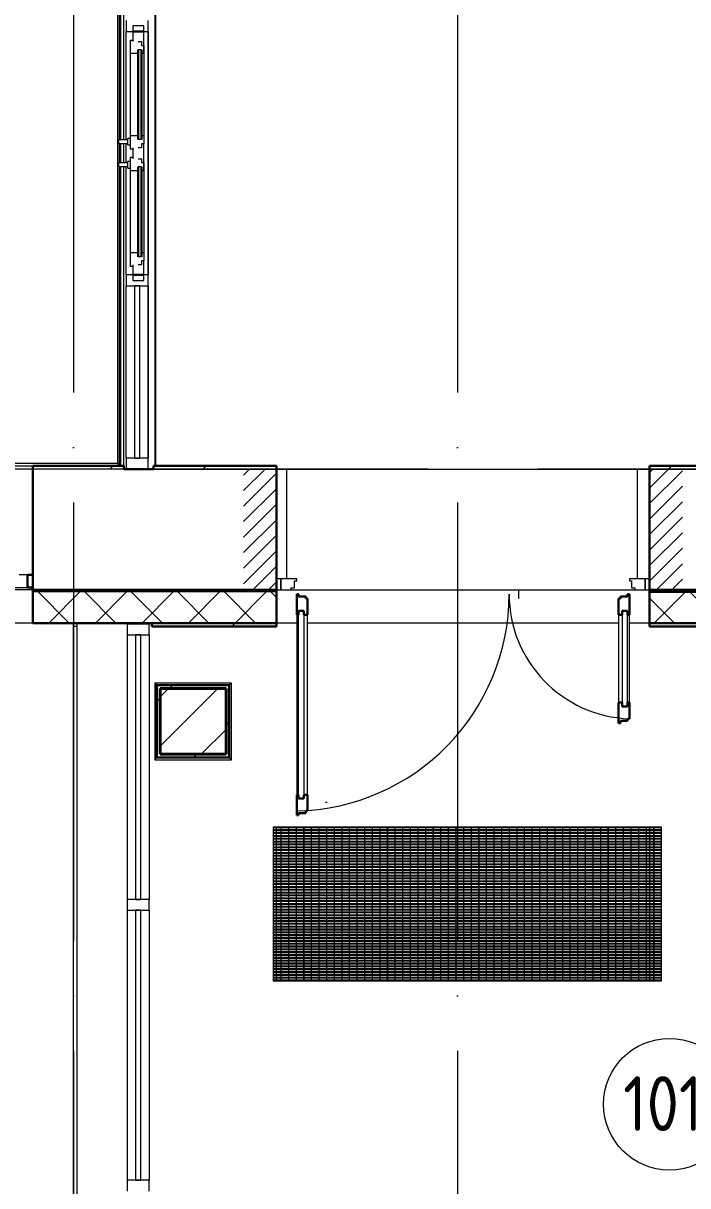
# Model space of a CAD drawing. Header units: millimetres. Extents: x -88595 to 880822, y -1054509 to -148035.
# Drawn here: x 176984 to 180012, y -286118 to -280819 of the extents above; entities that cross this region are included whole.
import ezdxf

# ---------------------------------------------------------------- set-up
doc = ezdxf.new("R2010")
doc.units = ezdxf.units.MM
for name, pattern in [('ADSK_Линия сетки', [25, 20, -2.5, 0, -2.5]), ('ADSK_Невидимые', [5, 3, -2]), ('ADSK_Штриховая_ш2 п1_5', [4.5, 3, -1.5])]:
    doc.linetypes.add(name, pattern=pattern)
for name, color, linetype, lineweight in [('_ Окна', 7, 'Continuous', 30), ('Витраж', 7, 'Continuous', 9), ('Двери', 7, 'Continuous', 9), ('Лестницы', 7, 'Continuous', 9), ('Линии', 7, 'Continuous', 9), ('Марки помещений', 7, 'Continuous', 20), ('Несущие колонны', 7, 'Continuous', 18), ('Обобщенные модели', 7, 'Continuous', 18), ('Оборудование', 7, 'Continuous', 18), ('Ограждение', 7, 'Continuous', 9), ('Окна', 7, 'Continuous', 9), ('Оси', 7, 'Continuous', 9), ('Панели витража', 7, 'Continuous', 9), ('Перекрытие', 7, 'Continuous', 18), ('Стены внутренние', 7, 'Continuous', 18), ('Стены наружные', 7, 'Continuous', 18), ('Стены штриховка', 7, 'Continuous', 9)]:
    doc.layers.add(name, color=color, linetype=linetype, lineweight=lineweight)
doc.layers.add('Двери открывание', color=7, linetype='Continuous', lineweight=9, true_color=0xc0c0c0)
doc.styles.add('GOST Common_3', font='GOST_Common.ttf', dxfattribs={"width": 0.9, "height": 2.5})
pattern_1 = [(180, (215928.69, 665702.34), (-1e-14, -100), [])]

# ---------------------------------------------------------------- blocks, each defined once
blk = doc.blocks.new('1 этаж')
at = {"layer": 'Двери', "lineweight": 18, "true_color": 0xff0000}
h = blk.add_hatch(dxfattribs=at)
h.set_pattern_fill('FP_2', color=1, angle=180, style=0, pattern_type=2)
h.set_pattern_definition([(225, (215242.71, 645187.605), (35.3553, -35.3553), [])])
h.paths.add_polyline_path([(216117.7, 644912.6), (216117.7, 645462.6), (215967.7, 645462.6), (215967.7, 644912.6)])
h.paths.add_polyline_path([(214267.7, 644912.6), (214267.7, 645462.6), (214117.7, 645462.6), (214117.7, 644912.6)])
at = {"layer": 'Несущие колонны', "lineweight": 9}
h = blk.add_hatch(dxfattribs=at)
h.set_pattern_fill('FP_10', color=256, angle=180, style=0, pattern_type=2)
h.set_pattern_definition([(45, (215928.7, 665702.34), (-224.5064, 224.5064), []), (45, (216153.2, 665702.34), (-224.5064, 224.5064), [396.875, -79.375, 3.353, -76.022])])
h.paths.add_polyline_path([(214037.7, 644162.6), (214037.7, 644462.6), (213737.7, 644462.6), (213737.7, 644162.6)])
at = {"layer": 'Ограждение'}
h = blk.add_hatch(dxfattribs=at)
h.set_pattern_fill('FP_29', color=256, style=0, pattern_type=2)
h.set_pattern_definition([(0, (201853.7, 665687.34), (0, 600), []), (90, (201853.7, 665687.34), (-600, 4e-14), [])])
h.paths.add_polyline_path([(213717.7, 645477.6), (213717.7, 648412.6), (213712.7, 648407.6), (213712.7, 645477.6)])
at = {"layer": 'Стены наружные', "lineweight": 9}
h = blk.add_hatch(dxfattribs=at)
h.set_pattern_fill('FP_41', color=256, style=0, pattern_type=2)
h.set_pattern_definition(pattern_1)
h.paths.add_polyline_path([(182042.7, 644902.6), (183317.7, 644902.6), (183317.7, 644912.6), (182042.7, 644912.6)])
h.paths.add_polyline_path([(250165.9, 644902.6), (250742.7, 644902.6), (250742.7, 644912.6), (249457.7, 644912.6), (249457.7, 644902.6)])
h.paths.add_polyline_path([(185017.7, 644902.6), (186167.7, 644902.6), (186167.7, 644912.6), (185017.7, 644912.6)])
h.paths.add_polyline_path([(247295.7, 644902.6), (247757.7, 644902.6), (247757.7, 644912.6), (246657.7, 644912.6), (246657.7, 644902.6)])
h.paths.add_polyline_path([(187867.7, 644902.6), (188997.7, 644902.6), (188997.7, 644912.6), (187867.7, 644912.6)])
h.paths.add_polyline_path([(244425.5, 644902.6), (244957.7, 644902.6), (244957.7, 644912.6), (243882.7, 644912.6), (243882.7, 644902.6)])
h.paths.add_polyline_path([(190697.7, 644902.6), (191807.7, 644902.6), (191807.7, 644912.6), (190697.7, 644912.6)])
h.paths.add_polyline_path([(242182.7, 644902.6), (242182.7, 644912.6), (241087.7, 644912.6), (241087.7, 644902.6), (241555.3, 644902.6)])
h.paths.add_polyline_path([(193507.7, 644902.6), (194597.7, 644902.6), (194597.7, 644912.6), (193507.7, 644912.6)])
h.paths.add_polyline_path([(239387.7, 644902.6), (239387.7, 644912.6), (238282.7, 644912.6), (238282.7, 644902.6), (238685.1, 644902.6)])
h.paths.add_polyline_path([(196297.7, 644902.6), (197427.7, 644902.6), (197427.7, 644912.6), (196297.7, 644912.6)])
h.paths.add_polyline_path([(236532.5, 644902.6), (236582.7, 644902.6), (236582.7, 644912.6), (235502.7, 644912.6), (235502.7, 644902.6), (235814.9, 644902.6)])
h.paths.add_polyline_path([(199127.7, 644902.6), (200247.7, 644902.6), (200247.7, 644912.6), (199127.7, 644912.6)])
h.paths.add_polyline_path([(233802.7, 644902.6), (233802.7, 644912.6), (232727.7, 644912.6), (232727.7, 644902.6), (233662.3, 644902.6)])
h.paths.add_polyline_path([(201947.7, 644902.6), (203017.7, 644902.6), (203017.7, 644912.6), (201947.7, 644912.6)])
h.paths.add_polyline_path([(230792.1, 644902.6), (231027.7, 644902.6), (231027.7, 644912.6), (229927.7, 644912.6), (229927.7, 644902.6), (230074.5, 644902.6)])
h.paths.add_polyline_path([(204717.7, 644902.6), (205817.7, 644902.6), (205817.7, 644912.6), (204717.7, 644912.6)])
h.paths.add_polyline_path([(228227.7, 644902.6), (228227.7, 644912.6), (227127.7, 644912.6), (227127.7, 644902.6), (227921.9, 644902.6)])
h.paths.add_polyline_path([(207517.7, 644902.6), (208647.7, 644902.6), (208647.7, 644912.6), (207517.7, 644912.6)])
h.paths.add_polyline_path([(225427.7, 644902.6), (225427.7, 644912.6), (224347.7, 644912.6), (224347.7, 644902.6), (225051.7, 644902.6)])
h.paths.add_polyline_path([(222181.5, 644902.6), (222647.7, 644902.6), (222647.7, 644912.6), (221547.7, 644912.6), (221547.7, 644902.6), (221549.7, 644902.6)])
h.paths.add_polyline_path([(210347.7, 644902.6), (211457.7, 644902.6), (211457.7, 644912.6), (210347.7, 644912.6)])
h.paths.add_polyline_path([(219845.7, 644902.6), (219847.7, 644902.6), (219847.7, 644912.6), (218807.7, 644912.6), (218808.7, 644902.6), (219670.1, 644902.6)])
h.paths.add_polyline_path([(213157.7, 644902.6), (214267.7, 644902.6), (214267.7, 644912.6), (213157.7, 644912.6)])
h.paths.add_polyline_path([(217107.7, 644902.6), (217107.7, 644912.6), (215967.7, 644912.6), (215968.7, 644902.6), (216957.7, 644902.6)])
h = blk.add_hatch(dxfattribs=at)
h.set_pattern_fill('FP_42', color=256, style=0, pattern_type=2)
h.set_pattern_definition(pattern_1)
h.paths.add_polyline_path([(182042.7, 644902.6), (183317.7, 644902.6), (183317.7, 644912.6), (182042.7, 644912.6)])
h.paths.add_polyline_path([(250166.6, 644902.6), (250742.7, 644902.6), (250742.7, 644912.6), (249457.7, 644912.6), (249457.7, 644902.6)])
h.paths.add_polyline_path([(185017.7, 644902.6), (186167.7, 644902.6), (186167.7, 644912.6), (185017.7, 644912.6)])
h.paths.add_polyline_path([(247296.4, 644902.6), (247757.7, 644902.6), (247757.7, 644912.6), (246657.7, 644912.6), (246657.7, 644902.6)])
h.paths.add_polyline_path([(187867.7, 644902.6), (188997.7, 644902.6), (188997.7, 644912.6), (187867.7, 644912.6)])
h.paths.add_polyline_path([(244426.2, 644902.6), (244957.7, 644902.6), (244957.7, 644912.6), (243882.7, 644912.6), (243882.7, 644902.6)])
h.paths.add_polyline_path([(190697.7, 644902.6), (191807.7, 644902.6), (191807.7, 644912.6), (190697.7, 644912.6)])
h.paths.add_polyline_path([(242182.7, 644902.6), (242182.7, 644912.6), (241087.7, 644912.6), (241087.7, 644902.6), (241556, 644902.6)])
h.paths.add_polyline_path([(193507.7, 644902.6), (194597.7, 644902.6), (194597.7, 644912.6), (193507.7, 644912.6)])
h.paths.add_polyline_path([(239387.7, 644902.6), (239387.7, 644912.6), (238282.7, 644912.6), (238282.7, 644902.6), (238685.8, 644902.6)])
h.paths.add_polyline_path([(196297.7, 644902.6), (197427.7, 644902.6), (197427.7, 644912.6), (196297.7, 644912.6)])
h.paths.add_polyline_path([(236533.1, 644902.6), (236582.7, 644902.6), (236582.7, 644912.6), (235502.7, 644912.6), (235502.7, 644902.6), (235815.6, 644902.6)])
h.paths.add_polyline_path([(199127.7, 644902.6), (200247.7, 644902.6), (200247.7, 644912.6), (199127.7, 644912.6)])
h.paths.add_polyline_path([(233802.7, 644902.6), (233802.7, 644912.6), (232727.7, 644912.6), (232727.7, 644902.6), (233662.9, 644902.6)])
h.paths.add_polyline_path([(201947.7, 644902.6), (203017.7, 644902.6), (203017.7, 644912.6), (201947.7, 644912.6)])
h.paths.add_polyline_path([(230792.7, 644902.6), (231027.7, 644902.6), (231027.7, 644912.6), (229927.7, 644912.6), (229927.7, 644902.6), (230075.2, 644902.6)])
h.paths.add_polyline_path([(204717.7, 644902.6), (205817.7, 644902.6), (205817.7, 644912.6), (204717.7, 644912.6)])
h.paths.add_polyline_path([(228227.7, 644902.6), (228227.7, 644912.6), (227127.7, 644912.6), (227127.7, 644902.6), (227922.5, 644902.6)])
h.paths.add_polyline_path([(207517.7, 644902.6), (208647.7, 644902.6), (208647.7, 644912.6), (207517.7, 644912.6)])
h.paths.add_polyline_path([(225427.7, 644902.6), (225427.7, 644912.6), (224347.7, 644912.6), (224347.7, 644902.6), (225052.3, 644902.6)])
h.paths.add_polyline_path([(222182.1, 644902.6), (222647.7, 644902.6), (222647.7, 644912.6), (221547.7, 644912.6), (221547.7, 644902.6), (221549.7, 644902.6)])
h.paths.add_polyline_path([(210347.7, 644902.6), (211457.7, 644902.6), (211457.7, 644912.6), (210347.7, 644912.6)])
h.paths.add_polyline_path([(219845.7, 644902.6), (219847.7, 644902.6), (219847.7, 644912.6), (218807.7, 644912.6), (218808.7, 644902.6), (219670.6, 644902.6)])
h.paths.add_polyline_path([(213157.7, 644902.6), (214267.7, 644902.6), (214267.7, 644912.6), (213157.7, 644912.6)])
h.paths.add_polyline_path([(217107.7, 644902.6), (217107.7, 644912.6), (215967.7, 644912.6), (215968.7, 644902.6), (216957.7, 644902.6)])
h = blk.add_hatch(dxfattribs=at)
h.set_pattern_fill('FP_42', color=256, style=0, pattern_type=2)
h.set_pattern_definition([(180, (215928.69, 665702.34), (-1e-14, -100), [])])
h.paths.add_polyline_path([(182042.7, 644902.6), (183317.7, 644902.6), (183317.7, 644912.6), (182042.7, 644912.6)])
h.paths.add_polyline_path([(250166.6, 644902.6), (250742.7, 644902.6), (250742.7, 644912.6), (249457.7, 644912.6), (249457.7, 644902.6)])
h.paths.add_polyline_path([(185017.7, 644902.6), (186167.7, 644902.6), (186167.7, 644912.6), (185017.7, 644912.6)])
h.paths.add_polyline_path([(247296.4, 644902.6), (247757.7, 644902.6), (247757.7, 644912.6), (246657.7, 644912.6), (246657.7, 644902.6)])
h.paths.add_polyline_path([(187867.7, 644902.6), (188997.7, 644902.6), (188997.7, 644912.6), (187867.7, 644912.6)])
h.paths.add_polyline_path([(244426.2, 644902.6), (244957.7, 644902.6), (244957.7, 644912.6), (243882.7, 644912.6), (243882.7, 644902.6)])
h.paths.add_polyline_path([(190697.7, 644902.6), (191807.7, 644902.6), (191807.7, 644912.6), (190697.7, 644912.6)])
h.paths.add_polyline_path([(242182.7, 644902.6), (242182.7, 644912.6), (241087.7, 644912.6), (241087.7, 644902.6), (241556, 644902.6)])
h.paths.add_polyline_path([(193507.7, 644902.6), (194597.7, 644902.6), (194597.7, 644912.6), (193507.7, 644912.6)])
h.paths.add_polyline_path([(239387.7, 644902.6), (239387.7, 644912.6), (238282.7, 644912.6), (238282.7, 644902.6), (238685.8, 644902.6)])
h.paths.add_polyline_path([(196297.7, 644902.6), (197427.7, 644902.6), (197427.7, 644912.6), (196297.7, 644912.6)])
h.paths.add_polyline_path([(236533.1, 644902.6), (236582.7, 644902.6), (236582.7, 644912.6), (235502.7, 644912.6), (235502.7, 644902.6), (235815.6, 644902.6)])
h.paths.add_polyline_path([(199127.7, 644902.6), (200247.7, 644902.6), (200247.7, 644912.6), (199127.7, 644912.6)])
h.paths.add_polyline_path([(233802.7, 644902.6), (233802.7, 644912.6), (232727.7, 644912.6), (232727.7, 644902.6), (233662.9, 644902.6)])
h.paths.add_polyline_path([(201947.7, 644902.6), (203017.7, 644902.6), (203017.7, 644912.6), (201947.7, 644912.6)])
h.paths.add_polyline_path([(230792.7, 644902.6), (231027.7, 644902.6), (231027.7, 644912.6), (229927.7, 644912.6), (229927.7, 644902.6), (230075.2, 644902.6)])
h.paths.add_polyline_path([(204717.7, 644902.6), (205817.7, 644902.6), (205817.7, 644912.6), (204717.7, 644912.6)])
h.paths.add_polyline_path([(228227.7, 644902.6), (228227.7, 644912.6), (227127.7, 644912.6), (227127.7, 644902.6), (227922.5, 644902.6)])
h.paths.add_polyline_path([(207517.7, 644902.6), (208647.7, 644902.6), (208647.7, 644912.6), (207517.7, 644912.6)])
h.paths.add_polyline_path([(225427.7, 644902.6), (225427.7, 644912.6), (224347.7, 644912.6), (224347.7, 644902.6), (225052.3, 644902.6)])
h.paths.add_polyline_path([(222182.1, 644902.6), (222647.7, 644902.6), (222647.7, 644912.6), (221547.7, 644912.6), (221547.7, 644902.6), (221549.7, 644902.6)])
h.paths.add_polyline_path([(210347.7, 644902.6), (211457.7, 644902.6), (211457.7, 644912.6), (210347.7, 644912.6)])
h.paths.add_polyline_path([(219845.7, 644902.6), (219847.7, 644902.6), (219847.7, 644912.6), (218807.7, 644912.6), (218808.7, 644902.6), (219670.6, 644902.6)])
h.paths.add_polyline_path([(213157.7, 644902.6), (214267.7, 644902.6), (214267.7, 644912.6), (213157.7, 644912.6)])
h.paths.add_polyline_path([(217107.7, 644902.6), (217107.7, 644912.6), (215967.7, 644912.6), (215968.7, 644902.6), (216957.7, 644902.6)])
at = {"layer": '_ Окна', "lineweight": 18}
for p, q in [((213662.7, 647482.6), (213612.7, 647482.6)), ((213612.7, 647482.6), (213612.7, 647411.6)), ((213662.7, 647393.6), (213662.7, 647482.6)), ((213602.7, 647356.6), (213602.7, 647418.6)), ((213602.7, 647418.6), (213612.7, 647418.6)), ((213636.7, 647411.6), (213652.7, 647411.6)), ((213652.7, 647411.6), (213652.7, 647393.6)), ((213652.7, 647393.6), (213662.7, 647393.6)), ((213662.7, 647356.6), (213662.7, 647393.6)), ((213636.7, 647356.6), (213602.7, 647356.6)), ((213636.7, 647374.6), (213636.7, 647356.6)), ((213652.7, 647374.6), (213636.7, 647374.6)), ((213652.7, 647356.6), (213652.7, 647374.6)), ((213662.7, 647356.6), (213652.7, 647356.6)), ((213602.7, 646920.6), (213602.7, 646982.6)), ((213636.7, 646982.6), (213602.7, 646982.6)), ((213636.7, 646964.6), (213636.7, 646982.6)), ((213652.7, 646964.6), (213636.7, 646964.6)), ((213652.7, 646982.6), (213652.7, 646964.6)), ((213662.7, 646982.6), (213652.7, 646982.6)), ((213662.7, 646982.6), (213662.7, 646945.6)), ((213612.7, 646920.6), (213602.7, 646920.6)), ((213612.7, 646927.6), (213612.7, 646877.6)), ((213652.7, 646927.6), (213636.7, 646927.6)), ((213662.7, 646945.6), (213652.7, 646945.6)), ((213652.7, 646945.6), (213652.7, 646927.6)), ((213662.7, 646859.6), (213662.7, 646945.6)), ((213602.7, 646822.6), (213602.7, 646884.6)), ((213602.7, 646884.6), (213612.7, 646884.6)), ((213636.7, 646877.6), (213652.7, 646877.6)), ((213652.7, 646877.6), (213652.7, 646859.6)), ((213652.7, 646859.6), (213662.7, 646859.6)), ((213662.7, 646822.6), (213662.7, 646859.6)), ((213636.7, 646822.6), (213602.7, 646822.6)), ((213636.7, 646840.6), (213636.7, 646822.6)), ((213652.7, 646840.6), (213636.7, 646840.6)), ((213652.7, 646822.6), (213652.7, 646840.6)), ((213662.7, 646822.6), (213652.7, 646822.6)), ((213602.7, 646386.6), (213602.7, 646448.6)), ((213636.7, 646448.6), (213602.7, 646448.6)), ((213636.7, 646430.6), (213636.7, 646448.6)), ((213652.7, 646430.6), (213636.7, 646430.6)), ((213652.7, 646448.6), (213652.7, 646430.6)), ((213662.7, 646448.6), (213652.7, 646448.6)), ((213662.7, 646448.6), (213662.7, 646411.6)), ((213612.7, 646386.6), (213602.7, 646386.6)), ((213612.7, 646393.6), (213612.7, 646322.6)), ((213652.7, 646393.6), (213636.7, 646393.6)), ((213662.7, 646411.6), (213652.7, 646411.6)), ((213652.7, 646411.6), (213652.7, 646393.6)), ((213662.7, 646322.6), (213662.7, 646411.6)), ((213612.7, 646322.6), (213662.7, 646322.6)), ((213132.7, 644980.6), (213094.7, 644980.6)), ((213132.7, 644922.6), (213132.7, 644980.6)), ((213073.3, 644922.6), (213132.7, 644922.6))]:
    blk.add_line(p, q, dxfattribs=at)
at = {"layer": '_ Окна'}
for p, q in [((213612.7, 647457.6), (213662.7, 647457.6)), ((213636.7, 647374.6), (213636.7, 646964.6)), ((213652.7, 647374.6), (213652.7, 646964.6)), ((213636.7, 646840.6), (213636.7, 646430.6)), ((213652.7, 646840.6), (213652.7, 646430.6)), ((213612.7, 646347.6), (213662.7, 646347.6)), ((213157.7, 644980.6), (213132.7, 644980.6)), ((213132.7, 644980.6), (213132.7, 644922.6)), ((213132.7, 644922.6), (213157.7, 644922.6))]:
    blk.add_line(p, q, dxfattribs=at)
at = {"layer": 'Витраж', "lineweight": 18, "extrusion": (0, 0, -1)}
for p, q in [((213582.7, 647507.6), (213582.7, 647457.6)), ((213682.7, 647457.6), (213682.7, 647507.6)), ((213582.7, 647457.6), (213612.7, 647457.6)), ((213662.7, 647457.6), (213682.7, 647457.6)), ((213582.7, 646347.6), (213582.7, 646297.6)), ((213612.7, 646347.6), (213582.7, 646347.6)), ((213682.7, 646347.6), (213662.7, 646347.6)), ((213682.7, 646297.6), (213682.7, 646347.6)), ((213582.7, 646297.6), (213682.7, 646297.6)), ((213582.7, 645512.6), (213582.7, 645462.6)), ((213682.7, 645512.6), (213582.7, 645512.6)), ((213682.7, 645462.6), (213682.7, 645512.6)), ((213582.7, 645462.6), (213682.7, 645462.6)), ((213687.7, 644756.6), (213587.7, 644756.6)), ((213587.7, 644756.6), (213587.7, 644706.6)), ((213687.7, 644706.6), (213687.7, 644756.6)), ((213587.7, 644706.6), (213687.7, 644706.6)), ((213687.7, 643501.6), (213587.7, 643501.6)), ((213587.7, 643501.6), (213587.7, 643451.6)), ((213687.7, 643451.6), (213687.7, 643501.6)), ((213587.7, 643451.6), (213687.7, 643451.6)), ((213687.7, 642221.6), (213587.7, 642221.6)), ((213587.7, 642221.6), (213587.7, 642171.6)), ((213687.7, 642171.6), (213687.7, 642221.6))]:
    blk.add_line(p, q, dxfattribs=at)
at = {"layer": 'Витраж'}
for p, q in [((213582.7, 646963.1), (213582.7, 647457.6)), ((213582.7, 646963.1), (213582.7, 647457.6)), ((213682.7, 647457.6), (213682.7, 646347.6)), ((213682.7, 646347.6), (213682.7, 647457.6)), ((213582.7, 646858.1), (213582.7, 646947.1)), ((213582.7, 646858.1), (213582.7, 646947.1)), ((213582.7, 646347.6), (213582.7, 646842.1)), ((213582.7, 646347.6), (213582.7, 646842.1)), ((213582.7, 645512.6), (213582.7, 646297.6)), ((213582.7, 645512.6), (213582.7, 646297.6)), ((213682.7, 646297.6), (213682.7, 645512.6)), ((213682.7, 645512.6), (213682.7, 646297.6)), ((213587.7, 644706.6), (213587.7, 643501.6)), ((213687.7, 644706.6), (213687.7, 643501.6)), ((213587.7, 643451.6), (213587.7, 642221.6)), ((213687.7, 643451.6), (213687.7, 642221.6))]:
    blk.add_line(p, q, dxfattribs=at)
at = {"layer": 'Двери', "linetype": 'ADSK_Штриховая_ш2 п1_5'}
for p, q in [((214267.7, 645462.6), (214117.7, 645462.6)), ((214267.7, 644912.6), (214267.7, 645462.6)), ((216117.7, 645462.6), (215967.7, 645462.6)), ((215967.7, 645462.6), (215967.7, 644912.6)), ((214117.7, 644912.6), (214267.7, 644912.6)), ((215967.7, 644912.6), (216117.7, 644912.6))]:
    blk.add_line(p, q, dxfattribs=at)
at = {"layer": 'Двери'}
for p, q in [((214267.7, 644962.6), (214267.7, 644912.6)), ((214287.7, 644962.6), (214267.7, 644962.6)), ((214287.7, 644912.6), (214287.7, 644962.6)), ((214359.7, 644962.6), (214287.7, 644962.6)), ((214287.7, 644962.6), (214287.7, 644912.6)), ((214349.7, 644921.6), (214349.7, 644953.6)), ((214349.7, 644953.6), (214359.7, 644953.6)), ((214359.7, 644953.6), (214359.7, 644962.6)), ((215947.7, 644962.6), (215875.7, 644962.6)), ((215875.7, 644962.6), (215875.7, 644953.6)), ((215875.7, 644953.6), (215885.7, 644953.6)), ((215885.7, 644953.6), (215885.7, 644921.6)), ((215967.7, 644962.6), (215947.7, 644962.6)), ((215947.7, 644962.6), (215947.7, 644912.6)), ((215947.7, 644912.6), (215947.7, 644962.6)), ((215967.7, 644912.6), (215967.7, 644962.6)), ((214267.7, 644912.6), (214287.7, 644912.6)), ((214287.7, 644912.6), (214334.7, 644912.6)), ((214334.7, 644912.6), (214334.7, 644921.6)), ((214334.7, 644921.6), (214349.7, 644921.6)), ((215885.7, 644921.6), (215900.7, 644921.6)), ((215900.7, 644921.6), (215900.7, 644912.6)), ((215900.7, 644912.6), (215947.7, 644912.6)), ((215947.7, 644912.6), (215967.7, 644912.6)), ((214359.7, 644798.6), (214359.7, 643978.6)), ((214368.7, 644816.6), (214392.7, 644816.6)), ((214368.7, 643960.6), (214368.7, 644816.6)), ((214392.7, 644816.6), (214392.7, 643960.6)), ((214409.7, 643978.6), (214409.7, 644798.6)), ((215825.7, 644798.6), (215825.7, 644398.6)), ((215842.7, 644816.6), (215842.7, 644380.6)), ((215866.7, 644816.6), (215842.7, 644816.6)), ((215866.7, 644380.6), (215866.7, 644816.6)), ((215875.7, 644398.6), (215875.7, 644798.6)), ((215842.7, 644380.6), (215866.7, 644380.6)), ((214392.7, 643960.6), (214368.7, 643960.6))]:
    blk.add_line(p, q, dxfattribs=at)
at = {"layer": 'Двери', "lineweight": 30}
for p, q in [((214368.7, 644892.6), (214359.7, 644892.6)), ((214359.7, 644892.6), (214359.7, 644798.6)), ((214368.7, 644882.6), (214368.7, 644892.6)), ((215875.7, 644892.6), (215866.7, 644892.6)), ((215866.7, 644892.6), (215866.7, 644882.6)), ((215875.7, 644798.6), (215875.7, 644892.6)), ((214400.7, 644882.6), (214368.7, 644882.6)), ((214400.7, 644872.6), (214400.7, 644882.6)), ((214409.7, 644872.6), (214400.7, 644872.6)), ((214409.7, 644798.6), (214409.7, 644872.6)), ((215834.7, 644872.6), (215825.7, 644872.6)), ((215825.7, 644872.6), (215825.7, 644798.6)), ((215834.7, 644882.6), (215834.7, 644872.6)), ((215866.7, 644882.6), (215834.7, 644882.6)), ((214368.7, 644798.6), (214359.7, 644798.6)), ((214368.7, 644816.6), (214368.7, 644798.6)), ((214392.7, 644816.6), (214368.7, 644816.6)), ((214392.7, 644798.6), (214392.7, 644816.6)), ((214409.7, 644798.6), (214392.7, 644798.6)), ((215825.7, 644798.6), (215842.7, 644798.6)), ((215842.7, 644798.6), (215842.7, 644816.6)), ((215842.7, 644816.6), (215866.7, 644816.6)), ((215866.7, 644816.6), (215866.7, 644798.6)), ((215866.7, 644798.6), (215875.7, 644798.6)), ((215825.7, 644398.6), (215825.7, 644304.6)), ((215825.7, 644398.6), (215842.7, 644398.6)), ((215842.7, 644398.6), (215842.7, 644380.6)), ((215842.7, 644380.6), (215866.7, 644380.6)), ((215866.7, 644398.6), (215875.7, 644398.6)), ((215866.7, 644380.6), (215866.7, 644398.6)), ((215875.7, 644324.6), (215875.7, 644398.6)), ((215834.7, 644304.6), (215834.7, 644314.6)), ((215834.7, 644314.6), (215866.7, 644314.6)), ((215866.7, 644314.6), (215866.7, 644324.6)), ((215866.7, 644324.6), (215875.7, 644324.6)), ((215825.7, 644304.6), (215834.7, 644304.6)), ((214359.7, 643978.6), (214359.7, 643884.6)), ((214368.7, 643978.6), (214359.7, 643978.6)), ((214368.7, 643960.6), (214368.7, 643978.6)), ((214392.7, 643960.6), (214368.7, 643960.6)), ((214392.7, 643978.6), (214392.7, 643960.6)), ((214409.7, 643978.6), (214392.7, 643978.6)), ((214409.7, 643904.6), (214409.7, 643978.6)), ((214359.7, 643884.6), (214368.7, 643884.6)), ((214368.7, 643884.6), (214368.7, 643894.6)), ((214368.7, 643894.6), (214400.7, 643894.6)), ((214400.7, 643894.6), (214400.7, 643904.6)), ((214400.7, 643904.6), (214409.7, 643904.6))]:
    blk.add_line(p, q, dxfattribs=at)
at = {"layer": 'Двери открывание'}
for centre, radius, start, end in [((214339.7, 644892.6), 988, 271.1599, 0), ((215895.7, 644892.6), 568, 180, 267.9821)]:
    blk.add_arc(centre, radius, start, end, dxfattribs=at)
at = {"layer": 'Лестницы'}
for p, q in [((213357.7, 644760.6), (213357.7, 641192.5)), ((213587.7, 644756.6), (213587.7, 644760.6))]:
    blk.add_line(p, q, dxfattribs=at)
at = {"layer": 'Линии', "ltscale": 100}
blk.add_line((215372.7, 644872.6), (215372.7, 644912.6), dxfattribs=at)
at = {"layer": 'Линии', "color": 94, "linetype": 'ADSK_Невидимые', "ltscale": 100, "true_color": 0x00a600}
blk.add_line((214491.4, 643944.6), (214499, 643944.6), dxfattribs=at)
at = {"layer": 'Марки помещений'}
blk.add_circle((216058.3, 642567.8), 300, dxfattribs=at)
at = {"layer": 'Несущие колонны', "lineweight": 40}
for p, q in [((213737.7, 644462.6), (213737.7, 644162.6)), ((214037.7, 644462.6), (213737.7, 644462.6)), ((213737.7, 644162.6), (213737.7, 644462.6)), ((213737.7, 644462.6), (214037.7, 644462.6)), ((214037.7, 644162.6), (214037.7, 644462.6)), ((214037.7, 644462.6), (214037.7, 644162.6)), ((213737.7, 644162.6), (214037.7, 644162.6)), ((214037.7, 644162.6), (213737.7, 644162.6))]:
    blk.add_line(p, q, dxfattribs=at)
at = {"layer": 'Обобщенные модели', "lineweight": 9}
for p, q in [((214254.4, 643830.6), (214252.7, 643830.6)), ((214252.7, 643830.6), (214252.7, 643130.6)), ((216022.7, 643830.6), (214252.7, 643830.6)), ((214252.7, 643830.6), (214252.7, 643828.7)), ((214252.7, 643828.7), (216022.7, 643828.7)), ((214254.4, 643130.6), (214254.4, 643830.6)), ((214289.1, 643830.6), (214287.4, 643830.6)), ((214287.4, 643830.6), (214287.4, 643130.6)), ((214289.1, 643130.6), (214289.1, 643830.6)), ((214323.7, 643830.6), (214322.1, 643830.6)), ((214322.1, 643830.6), (214322.1, 643130.6)), ((214323.7, 643130.6), (214323.7, 643830.6)), ((214358.4, 643830.6), (214356.7, 643830.6)), ((214356.7, 643830.6), (214356.7, 643130.6)), ((214358.4, 643130.6), (214358.4, 643830.6)), ((214393.1, 643830.6), (214391.4, 643830.6)), ((214391.4, 643830.6), (214391.4, 643130.6)), ((214393.1, 643130.6), (214393.1, 643830.6)), ((214427.7, 643830.6), (214426.1, 643830.6)), ((214426.1, 643830.6), (214426.1, 643130.6)), ((214427.7, 643130.6), (214427.7, 643830.6)), ((214462.4, 643830.6), (214460.7, 643830.6)), ((214460.7, 643830.6), (214460.7, 643130.6)), ((214462.4, 643130.6), (214462.4, 643830.6)), ((214497.1, 643830.6), (214495.4, 643830.6)), ((214495.4, 643830.6), (214495.4, 643130.6)), ((214497.1, 643130.6), (214497.1, 643830.6)), ((214531.8, 643830.6), (214530.1, 643830.6)), ((214530.1, 643830.6), (214530.1, 643130.6)), ((214531.8, 643130.6), (214531.8, 643830.6)), ((214566.4, 643830.6), (214564.8, 643830.6)), ((214564.8, 643830.6), (214564.8, 643130.6)), ((214566.4, 643130.6), (214566.4, 643830.6)), ((214601.1, 643830.6), (214599.4, 643830.6)), ((214599.4, 643830.6), (214599.4, 643130.6)), ((214601.1, 643130.6), (214601.1, 643830.6)), ((214635.8, 643830.6), (214634.1, 643830.6)), ((214634.1, 643830.6), (214634.1, 643130.6)), ((214635.8, 643130.6), (214635.8, 643830.6)), ((214670.5, 643830.6), (214668.8, 643830.6)), ((214668.8, 643830.6), (214668.8, 643130.6)), ((214670.5, 643130.6), (214670.5, 643830.6)), ((214705.1, 643830.6), (214703.5, 643830.6)), ((214703.5, 643830.6), (214703.5, 643130.6)), ((214705.1, 643130.6), (214705.1, 643830.6)), ((214739.8, 643830.6), (214738.1, 643830.6)), ((214738.1, 643830.6), (214738.1, 643130.6)), ((214739.8, 643130.6), (214739.8, 643830.6)), ((214774.5, 643830.6), (214772.8, 643830.6)), ((214772.8, 643830.6), (214772.8, 643130.6)), ((214774.5, 643130.6), (214774.5, 643830.6)), ((214809.2, 643830.6), (214807.5, 643830.6)), ((214807.5, 643830.6), (214807.5, 643130.6)), ((214809.2, 643130.6), (214809.2, 643830.6)), ((214843.8, 643830.6), (214842.2, 643830.6)), ((214842.2, 643830.6), (214842.2, 643130.6)), ((214843.8, 643130.6), (214843.8, 643830.6)), ((214878.5, 643830.6), (214876.8, 643830.6)), ((214876.8, 643830.6), (214876.8, 643130.6)), ((214878.5, 643130.6), (214878.5, 643830.6)), ((214913.2, 643830.6), (214911.5, 643830.6)), ((214911.5, 643830.6), (214911.5, 643130.6)), ((214913.2, 643130.6), (214913.2, 643830.6)), ((214947.8, 643830.6), (214946.2, 643830.6)), ((214946.2, 643830.6), (214946.2, 643130.6)), ((214947.8, 643130.6), (214947.8, 643830.6)), ((214982.5, 643830.6), (214980.8, 643830.6)), ((214980.8, 643830.6), (214980.8, 643130.6)), ((214982.5, 643130.6), (214982.5, 643830.6)), ((215017.2, 643830.6), (215015.5, 643830.6)), ((215015.5, 643830.6), (215015.5, 643130.6)), ((215017.2, 643130.6), (215017.2, 643830.6)), ((215051.9, 643830.6), (215050.2, 643830.6)), ((215050.2, 643830.6), (215050.2, 643130.6)), ((215051.9, 643130.6), (215051.9, 643830.6)), ((215086.5, 643830.6), (215084.9, 643830.6)), ((215084.9, 643830.6), (215084.9, 643130.6)), ((215086.5, 643130.6), (215086.5, 643830.6)), ((215121.2, 643830.6), (215119.5, 643830.6)), ((215119.5, 643830.6), (215119.5, 643130.6)), ((215121.2, 643130.6), (215121.2, 643830.6)), ((215155.9, 643830.6), (215154.2, 643830.6)), ((215154.2, 643830.6), (215154.2, 643130.6)), ((215155.9, 643130.6), (215155.9, 643830.6)), ((215190.6, 643830.6), (215188.9, 643830.6)), ((215188.9, 643830.6), (215188.9, 643130.6)), ((215190.6, 643130.6), (215190.6, 643830.6)), ((215225.2, 643830.6), (215223.6, 643830.6)), ((215223.6, 643830.6), (215223.6, 643130.6)), ((215225.2, 643130.6), (215225.2, 643830.6)), ((215259.9, 643830.6), (215258.2, 643830.6)), ((215258.2, 643830.6), (215258.2, 643130.6)), ((215259.9, 643130.6), (215259.9, 643830.6)), ((215294.6, 643830.6), (215292.9, 643830.6)), ((215292.9, 643830.6), (215292.9, 643130.6)), ((215294.6, 643130.6), (215294.6, 643830.6)), ((215329.2, 643830.6), (215327.6, 643830.6)), ((215327.6, 643830.6), (215327.6, 643130.6)), ((215329.2, 643130.6), (215329.2, 643830.6)), ((215363.9, 643830.6), (215362.2, 643830.6)), ((215362.2, 643830.6), (215362.2, 643130.6)), ((215363.9, 643130.6), (215363.9, 643830.6)), ((215398.6, 643830.6), (215396.9, 643830.6)), ((215396.9, 643830.6), (215396.9, 643130.6)), ((215398.6, 643130.6), (215398.6, 643830.6)), ((215433.3, 643830.6), (215431.6, 643830.6)), ((215431.6, 643830.6), (215431.6, 643130.6)), ((215433.3, 643130.6), (215433.3, 643830.6)), ((215467.9, 643830.6), (215466.3, 643830.6)), ((215466.3, 643830.6), (215466.3, 643130.6)), ((215467.9, 643130.6), (215467.9, 643830.6)), ((215502.6, 643830.6), (215500.9, 643830.6)), ((215500.9, 643830.6), (215500.9, 643130.6)), ((215502.6, 643130.6), (215502.6, 643830.6)), ((215537.3, 643830.6), (215535.6, 643830.6)), ((215535.6, 643830.6), (215535.6, 643130.6)), ((215537.3, 643130.6), (215537.3, 643830.6)), ((215572, 643830.6), (215570.3, 643830.6)), ((215570.3, 643830.6), (215570.3, 643130.6)), ((215572, 643130.6), (215572, 643830.6)), ((215606.6, 643830.6), (215605, 643830.6)), ((215605, 643830.6), (215605, 643130.6)), ((215606.6, 643130.6), (215606.6, 643830.6)), ((215641.3, 643830.6), (215639.6, 643830.6)), ((215639.6, 643830.6), (215639.6, 643130.6)), ((215641.3, 643130.6), (215641.3, 643830.6)), ((215676, 643830.6), (215674.3, 643830.6)), ((215674.3, 643830.6), (215674.3, 643130.6)), ((215676, 643130.6), (215676, 643830.6)), ((215710.7, 643830.6), (215709, 643830.6)), ((215709, 643830.6), (215709, 643130.6)), ((215710.7, 643130.6), (215710.7, 643830.6)), ((215745.3, 643830.6), (215743.7, 643830.6)), ((215743.7, 643830.6), (215743.7, 643130.6)), ((215745.3, 643130.6), (215745.3, 643830.6)), ((215780, 643830.6), (215778.3, 643830.6)), ((215778.3, 643830.6), (215778.3, 643130.6)), ((215780, 643130.6), (215780, 643830.6)), ((215814.7, 643830.6), (215813, 643830.6)), ((215813, 643830.6), (215813, 643130.6)), ((215814.7, 643130.6), (215814.7, 643830.6)), ((215849.3, 643830.6), (215847.7, 643830.6)), ((215847.7, 643830.6), (215847.7, 643130.6)), ((215849.3, 643130.6), (215849.3, 643830.6)), ((215884, 643830.6), (215882.3, 643830.6)), ((215882.3, 643830.6), (215882.3, 643130.6)), ((215884, 643130.6), (215884, 643830.6)), ((215918.7, 643830.6), (215917, 643830.6)), ((215917, 643830.6), (215917, 643130.6)), ((215918.7, 643130.6), (215918.7, 643830.6)), ((215953.4, 643830.6), (215951.7, 643830.6)), ((215951.7, 643830.6), (215951.7, 643130.6)), ((215953.4, 643130.6), (215953.4, 643830.6)), ((215988, 643830.6), (215986.4, 643830.6)), ((215986.4, 643830.6), (215986.4, 643130.6)), ((215988, 643130.6), (215988, 643830.6)), ((216022.7, 643830.6), (216021, 643830.6)), ((216021, 643830.6), (216021, 643130.6)), ((216022.7, 643130.6), (216022.7, 643830.6)), ((216022.7, 643828.7), (216022.7, 643830.6)), ((216022.7, 643817.7), (214252.7, 643817.7)), ((214252.7, 643817.7), (214252.7, 643815.8)), ((214252.7, 643815.8), (216022.7, 643815.8)), ((216022.7, 643804.8), (214252.7, 643804.8)), ((214252.7, 643804.8), (214252.7, 643802.8)), ((214252.7, 643802.8), (216022.7, 643802.8)), ((216022.7, 643791.8), (214252.7, 643791.8)), ((214252.7, 643791.8), (214252.7, 643789.9)), ((214252.7, 643789.9), (216022.7, 643789.9)), ((216022.7, 643778.9), (214252.7, 643778.9)), ((214252.7, 643778.9), (214252.7, 643777)), ((214252.7, 643777), (216022.7, 643777)), ((216022.7, 643815.8), (216022.7, 643817.7)), ((216022.7, 643802.8), (216022.7, 643804.8)), ((216022.7, 643789.9), (216022.7, 643791.8)), ((216022.7, 643777), (216022.7, 643778.9)), ((216022.7, 643766), (214252.7, 643766)), ((214252.7, 643766), (214252.7, 643764)), ((214252.7, 643764), (216022.7, 643764)), ((216022.7, 643753), (214252.7, 643753)), ((214252.7, 643753), (214252.7, 643751.1)), ((214252.7, 643751.1), (216022.7, 643751.1)), ((216022.7, 643740.1), (214252.7, 643740.1)), ((214252.7, 643740.1), (214252.7, 643738.2)), ((214252.7, 643738.2), (216022.7, 643738.2)), ((216022.7, 643727.2), (214252.7, 643727.2)), ((214252.7, 643727.2), (214252.7, 643725.3)), ((214252.7, 643725.3), (216022.7, 643725.3)), ((216022.7, 643764), (216022.7, 643766)), ((216022.7, 643751.1), (216022.7, 643753)), ((216022.7, 643738.2), (216022.7, 643740.1)), ((216022.7, 643725.3), (216022.7, 643727.2)), ((216022.7, 643714.3), (214252.7, 643714.3)), ((214252.7, 643714.3), (214252.7, 643712.3)), ((214252.7, 643712.3), (216022.7, 643712.3)), ((216022.7, 643701.3), (214252.7, 643701.3)), ((214252.7, 643701.3), (214252.7, 643699.4)), ((214252.7, 643699.4), (216022.7, 643699.4)), ((216022.7, 643688.4), (214252.7, 643688.4)), ((214252.7, 643688.4), (214252.7, 643686.5)), ((214252.7, 643686.5), (216022.7, 643686.5)), ((216022.7, 643675.5), (214252.7, 643675.5)), ((214252.7, 643675.5), (214252.7, 643673.6)), ((214252.7, 643673.6), (216022.7, 643673.6)), ((216022.7, 643712.3), (216022.7, 643714.3)), ((216022.7, 643699.4), (216022.7, 643701.3)), ((216022.7, 643686.5), (216022.7, 643688.4)), ((216022.7, 643673.6), (216022.7, 643675.5)), ((216022.7, 643662.6), (214252.7, 643662.6)), ((214252.7, 643662.6), (214252.7, 643660.6)), ((214252.7, 643660.6), (216022.7, 643660.6)), ((216022.7, 643649.6), (214252.7, 643649.6)), ((214252.7, 643649.6), (214252.7, 643647.7)), ((214252.7, 643647.7), (216022.7, 643647.7)), ((216022.7, 643636.7), (214252.7, 643636.7)), ((214252.7, 643636.7), (214252.7, 643634.8)), ((214252.7, 643634.8), (216022.7, 643634.8)), ((216022.7, 643623.8), (214252.7, 643623.8)), ((214252.7, 643623.8), (214252.7, 643621.8)), ((214252.7, 643621.8), (216022.7, 643621.8)), ((216022.7, 643660.6), (216022.7, 643662.6)), ((216022.7, 643647.7), (216022.7, 643649.6)), ((216022.7, 643634.8), (216022.7, 643636.7)), ((216022.7, 643621.8), (216022.7, 643623.8)), ((216022.7, 643610.8), (214252.7, 643610.8)), ((214252.7, 643610.8), (214252.7, 643608.9)), ((214252.7, 643608.9), (216022.7, 643608.9)), ((216022.7, 643597.9), (214252.7, 643597.9)), ((214252.7, 643597.9), (214252.7, 643596)), ((214252.7, 643596), (216022.7, 643596)), ((216022.7, 643585), (214252.7, 643585)), ((214252.7, 643585), (214252.7, 643583.1)), ((214252.7, 643583.1), (216022.7, 643583.1)), ((216022.7, 643572.1), (214252.7, 643572.1)), ((214252.7, 643572.1), (214252.7, 643570.1)), ((214252.7, 643570.1), (216022.7, 643570.1)), ((216022.7, 643608.9), (216022.7, 643610.8)), ((216022.7, 643596), (216022.7, 643597.9)), ((216022.7, 643583.1), (216022.7, 643585)), ((216022.7, 643570.1), (216022.7, 643572.1)), ((216022.7, 643559.1), (214252.7, 643559.1)), ((214252.7, 643559.1), (214252.7, 643557.2)), ((214252.7, 643557.2), (216022.7, 643557.2)), ((216022.7, 643546.2), (214252.7, 643546.2)), ((214252.7, 643546.2), (214252.7, 643544.3)), ((214252.7, 643544.3), (216022.7, 643544.3)), ((216022.7, 643533.3), (214252.7, 643533.3)), ((214252.7, 643533.3), (214252.7, 643531.4)), ((214252.7, 643531.4), (216022.7, 643531.4)), ((216022.7, 643520.4), (214252.7, 643520.4)), ((214252.7, 643520.4), (214252.7, 643518.4)), ((214252.7, 643518.4), (216022.7, 643518.4)), ((216022.7, 643557.2), (216022.7, 643559.1)), ((216022.7, 643544.3), (216022.7, 643546.2)), ((216022.7, 643531.4), (216022.7, 643533.3)), ((216022.7, 643518.4), (216022.7, 643520.4)), ((216022.7, 643507.4), (214252.7, 643507.4)), ((214252.7, 643507.4), (214252.7, 643505.5)), ((214252.7, 643505.5), (216022.7, 643505.5)), ((216022.7, 643494.5), (214252.7, 643494.5)), ((214252.7, 643494.5), (214252.7, 643492.6)), ((214252.7, 643492.6), (216022.7, 643492.6)), ((216022.7, 643481.6), (214252.7, 643481.6)), ((214252.7, 643481.6), (214252.7, 643479.6)), ((214252.7, 643479.6), (216022.7, 643479.6)), ((216022.7, 643468.6), (214252.7, 643468.6)), ((214252.7, 643468.6), (214252.7, 643466.7)), ((214252.7, 643466.7), (216022.7, 643466.7)), ((216022.7, 643505.5), (216022.7, 643507.4)), ((216022.7, 643492.6), (216022.7, 643494.5)), ((216022.7, 643479.6), (216022.7, 643481.6)), ((216022.7, 643466.7), (216022.7, 643468.6)), ((216022.7, 643455.7), (214252.7, 643455.7)), ((214252.7, 643455.7), (214252.7, 643453.8)), ((214252.7, 643453.8), (216022.7, 643453.8)), ((216022.7, 643442.8), (214252.7, 643442.8)), ((214252.7, 643442.8), (214252.7, 643440.9)), ((214252.7, 643440.9), (216022.7, 643440.9)), ((216022.7, 643429.9), (214252.7, 643429.9)), ((214252.7, 643429.9), (214252.7, 643427.9)), ((214252.7, 643427.9), (216022.7, 643427.9)), ((216022.7, 643416.9), (214252.7, 643416.9)), ((214252.7, 643416.9), (214252.7, 643415)), ((214252.7, 643415), (216022.7, 643415)), ((216022.7, 643453.8), (216022.7, 643455.7)), ((216022.7, 643440.9), (216022.7, 643442.8)), ((216022.7, 643427.9), (216022.7, 643429.9)), ((216022.7, 643415), (216022.7, 643416.9)), ((216022.7, 643404), (214252.7, 643404)), ((214252.7, 643404), (214252.7, 643402.1)), ((214252.7, 643402.1), (216022.7, 643402.1)), ((216022.7, 643391.1), (214252.7, 643391.1)), ((214252.7, 643391.1), (214252.7, 643389.2)), ((214252.7, 643389.2), (216022.7, 643389.2)), ((216022.7, 643378.2), (214252.7, 643378.2)), ((214252.7, 643378.2), (214252.7, 643376.2)), ((214252.7, 643376.2), (216022.7, 643376.2)), ((216022.7, 643365.2), (214252.7, 643365.2)), ((214252.7, 643365.2), (214252.7, 643363.3)), ((214252.7, 643363.3), (216022.7, 643363.3)), ((216022.7, 643352.3), (214252.7, 643352.3)), ((214252.7, 643352.3), (214252.7, 643350.4)), ((216022.7, 643402.1), (216022.7, 643404)), ((216022.7, 643389.2), (216022.7, 643391.1)), ((216022.7, 643376.2), (216022.7, 643378.2)), ((216022.7, 643363.3), (216022.7, 643365.2)), ((216022.7, 643350.4), (216022.7, 643352.3)), ((214252.7, 643350.4), (216022.7, 643350.4)), ((216022.7, 643339.4), (214252.7, 643339.4)), ((214252.7, 643339.4), (214252.7, 643337.4)), ((214252.7, 643337.4), (216022.7, 643337.4)), ((216022.7, 643326.4), (214252.7, 643326.4)), ((214252.7, 643326.4), (214252.7, 643324.5)), ((214252.7, 643324.5), (216022.7, 643324.5)), ((216022.7, 643313.5), (214252.7, 643313.5)), ((214252.7, 643313.5), (214252.7, 643311.6)), ((214252.7, 643311.6), (216022.7, 643311.6)), ((216022.7, 643300.6), (214252.7, 643300.6)), ((214252.7, 643300.6), (214252.7, 643298.7)), ((214252.7, 643298.7), (216022.7, 643298.7)), ((216022.7, 643337.4), (216022.7, 643339.4)), ((216022.7, 643324.5), (216022.7, 643326.4)), ((216022.7, 643311.6), (216022.7, 643313.5)), ((216022.7, 643298.7), (216022.7, 643300.6)), ((216022.7, 643287.7), (214252.7, 643287.7)), ((214252.7, 643287.7), (214252.7, 643285.7)), ((214252.7, 643285.7), (216022.7, 643285.7)), ((216022.7, 643274.7), (214252.7, 643274.7)), ((214252.7, 643274.7), (214252.7, 643272.8)), ((214252.7, 643272.8), (216022.7, 643272.8)), ((216022.7, 643261.8), (214252.7, 643261.8)), ((214252.7, 643261.8), (214252.7, 643259.9)), ((214252.7, 643259.9), (216022.7, 643259.9)), ((216022.7, 643248.9), (214252.7, 643248.9)), ((214252.7, 643248.9), (214252.7, 643247)), ((214252.7, 643247), (216022.7, 643247)), ((216022.7, 643285.7), (216022.7, 643287.7)), ((216022.7, 643272.8), (216022.7, 643274.7)), ((216022.7, 643259.9), (216022.7, 643261.8)), ((216022.7, 643247), (216022.7, 643248.9)), ((216022.7, 643236), (214252.7, 643236)), ((214252.7, 643236), (214252.7, 643234)), ((214252.7, 643234), (216022.7, 643234)), ((216022.7, 643223), (214252.7, 643223)), ((214252.7, 643223), (214252.7, 643221.1)), ((214252.7, 643221.1), (216022.7, 643221.1)), ((216022.7, 643210.1), (214252.7, 643210.1)), ((214252.7, 643210.1), (214252.7, 643208.2)), ((214252.7, 643208.2), (216022.7, 643208.2)), ((216022.7, 643197.2), (214252.7, 643197.2)), ((214252.7, 643197.2), (214252.7, 643195.2)), ((214252.7, 643195.2), (216022.7, 643195.2)), ((216022.7, 643234), (216022.7, 643236)), ((216022.7, 643221.1), (216022.7, 643223)), ((216022.7, 643208.2), (216022.7, 643210.1)), ((216022.7, 643195.2), (216022.7, 643197.2)), ((216022.7, 643184.2), (214252.7, 643184.2)), ((214252.7, 643184.2), (214252.7, 643182.3)), ((214252.7, 643182.3), (216022.7, 643182.3)), ((216022.7, 643171.3), (214252.7, 643171.3)), ((214252.7, 643171.3), (214252.7, 643169.4)), ((214252.7, 643169.4), (216022.7, 643169.4)), ((216022.7, 643158.4), (214252.7, 643158.4)), ((214252.7, 643158.4), (214252.7, 643156.5)), ((214252.7, 643156.5), (216022.7, 643156.5)), ((216022.7, 643145.5), (214252.7, 643145.5)), ((214252.7, 643145.5), (214252.7, 643143.5)), ((214252.7, 643143.5), (216022.7, 643143.5)), ((216022.7, 643182.3), (216022.7, 643184.2)), ((216022.7, 643169.4), (216022.7, 643171.3)), ((216022.7, 643156.5), (216022.7, 643158.4)), ((216022.7, 643143.5), (216022.7, 643145.5)), ((216022.7, 643132.5), (214252.7, 643132.5)), ((214252.7, 643132.5), (214252.7, 643130.6)), ((214252.7, 643130.6), (216022.7, 643130.6)), ((214252.7, 643130.6), (214254.4, 643130.6)), ((214287.4, 643130.6), (214289.1, 643130.6)), ((214322.1, 643130.6), (214323.7, 643130.6)), ((214356.7, 643130.6), (214358.4, 643130.6)), ((214391.4, 643130.6), (214393.1, 643130.6)), ((214426.1, 643130.6), (214427.7, 643130.6)), ((214460.7, 643130.6), (214462.4, 643130.6)), ((214495.4, 643130.6), (214497.1, 643130.6)), ((214530.1, 643130.6), (214531.8, 643130.6)), ((214564.8, 643130.6), (214566.4, 643130.6)), ((214599.4, 643130.6), (214601.1, 643130.6)), ((214634.1, 643130.6), (214635.8, 643130.6)), ((214668.8, 643130.6), (214670.5, 643130.6)), ((214703.5, 643130.6), (214705.1, 643130.6)), ((214738.1, 643130.6), (214739.8, 643130.6)), ((214772.8, 643130.6), (214774.5, 643130.6)), ((214807.5, 643130.6), (214809.2, 643130.6)), ((214842.2, 643130.6), (214843.8, 643130.6)), ((214876.8, 643130.6), (214878.5, 643130.6)), ((214911.5, 643130.6), (214913.2, 643130.6)), ((214946.2, 643130.6), (214947.8, 643130.6)), ((214980.8, 643130.6), (214982.5, 643130.6)), ((215015.5, 643130.6), (215017.2, 643130.6)), ((215050.2, 643130.6), (215051.9, 643130.6)), ((215084.9, 643130.6), (215086.5, 643130.6)), ((215119.5, 643130.6), (215121.2, 643130.6)), ((215154.2, 643130.6), (215155.9, 643130.6)), ((215188.9, 643130.6), (215190.6, 643130.6)), ((215223.6, 643130.6), (215225.2, 643130.6)), ((215258.2, 643130.6), (215259.9, 643130.6)), ((215292.9, 643130.6), (215294.6, 643130.6)), ((215327.6, 643130.6), (215329.2, 643130.6)), ((215362.2, 643130.6), (215363.9, 643130.6)), ((215396.9, 643130.6), (215398.6, 643130.6)), ((215431.6, 643130.6), (215433.3, 643130.6)), ((215466.3, 643130.6), (215467.9, 643130.6)), ((215500.9, 643130.6), (215502.6, 643130.6)), ((215535.6, 643130.6), (215537.3, 643130.6)), ((215570.3, 643130.6), (215572, 643130.6)), ((215605, 643130.6), (215606.6, 643130.6)), ((215639.6, 643130.6), (215641.3, 643130.6)), ((215674.3, 643130.6), (215676, 643130.6)), ((215709, 643130.6), (215710.7, 643130.6)), ((215743.7, 643130.6), (215745.3, 643130.6)), ((215778.3, 643130.6), (215780, 643130.6)), ((215813, 643130.6), (215814.7, 643130.6)), ((215847.7, 643130.6), (215849.3, 643130.6)), ((215882.3, 643130.6), (215884, 643130.6)), ((215917, 643130.6), (215918.7, 643130.6)), ((215951.7, 643130.6), (215953.4, 643130.6)), ((215986.4, 643130.6), (215988, 643130.6)), ((216021, 643130.6), (216022.7, 643130.6)), ((216022.7, 643130.6), (216022.7, 643132.5))]:
    blk.add_line(p, q, dxfattribs=at)
at = {"layer": 'Ограждение'}
for p, q in [((213717.7, 645477.6), (213717.7, 648412.6)), ((213542.7, 648257.6), (213542.7, 645487.6)), ((213552.7, 646963.1), (213552.7, 648267.6)), ((213552.7, 646858.1), (213552.7, 646947.1)), ((213552.7, 645477.6), (213552.7, 646842.1)), ((213542.7, 645487.6), (208137.7, 645487.6)), ((213542.7, 645487.6), (213552.7, 645477.6)), ((213712.7, 644487.6), (213712.7, 644137.6)), ((214062.7, 644487.6), (213712.7, 644487.6)), ((213722.7, 644477.6), (213712.7, 644487.6)), ((214062.7, 644487.6), (214052.7, 644477.6)), ((214062.7, 644137.6), (214062.7, 644487.6)), ((213712.7, 644137.6), (213722.7, 644147.6)), ((214062.7, 644137.6), (214052.7, 644147.6)), ((213712.7, 644137.6), (214062.7, 644137.6))]:
    blk.add_line(p, q, dxfattribs=at)
at = {"layer": 'Окна'}
for p, q in [((213662.7, 647393.6), (213662.7, 646945.6)), ((213602.7, 646982.6), (213602.7, 647356.6)), ((213662.7, 647356.6), (213662.7, 646982.6)), ((213549.7, 646947.1), (213549.7, 646963.1)), ((213589.7, 646963.1), (213549.7, 646963.1)), ((213589.7, 646940.1), (213589.7, 646970.1)), ((213602.7, 646970.1), (213589.7, 646970.1)), ((213549.7, 646947.1), (213589.7, 646947.1)), ((213589.7, 646940.1), (213602.7, 646940.1)), ((213549.7, 646842.1), (213549.7, 646858.1)), ((213589.7, 646858.1), (213549.7, 646858.1)), ((213589.7, 646835.1), (213589.7, 646865.1)), ((213602.7, 646865.1), (213589.7, 646865.1)), ((213662.7, 646859.6), (213662.7, 646411.6)), ((213549.7, 646842.1), (213589.7, 646842.1)), ((213589.7, 646835.1), (213602.7, 646835.1)), ((213602.7, 646448.6), (213602.7, 646822.6)), ((213662.7, 646822.6), (213662.7, 646448.6))]:
    blk.add_line(p, q, dxfattribs=at)
at = {"layer": 'Оси', "linetype": 'ADSK_Линия сетки', "ltscale": 100}
for p, q in [((213342.7, 697813.2), (213342.7, 631836.5)), ((215092.7, 697813.2), (215092.7, 631836.5)), ((252460, 645462.6), (175520.4, 645462.6))]:
    blk.add_line(p, q, dxfattribs=at)
at = {"layer": 'Панели витража', "lineweight": 18}
for p, q in [((213620.2, 646297.6), (213620.2, 645512.6)), ((213645.2, 646297.6), (213620.2, 646297.6)), ((213645.2, 645512.6), (213645.2, 646297.6)), ((213620.2, 645512.6), (213645.2, 645512.6)), ((213650.2, 644706.6), (213625.2, 644706.6)), ((213625.2, 644706.6), (213625.2, 643501.6)), ((213650.2, 643501.6), (213650.2, 644706.6)), ((213625.2, 643501.6), (213650.2, 643501.6)), ((213650.2, 643451.6), (213625.2, 643451.6)), ((213625.2, 643451.6), (213625.2, 642221.6)), ((213650.2, 642221.6), (213650.2, 643451.6)), ((213625.2, 642221.6), (213650.2, 642221.6))]:
    blk.add_line(p, q, dxfattribs=at)
at = {"layer": 'Перекрытие', "color": 49, "ltscale": 100, "true_color": 0x464646}
for p, q in [((214267.7, 645462.6), (215967.7, 645462.6)), ((213687.7, 644760.6), (213687.7, 644756.6)), ((214267.7, 643130.6), (214267.7, 643830.6)), ((214267.7, 643830.6), (215967.7, 643830.6)), ((215967.7, 643830.6), (215967.7, 643130.6)), ((215967.7, 643130.6), (214267.7, 643130.6))]:
    blk.add_line(p, q, dxfattribs=at)
at = {"layer": 'Стены внутренние', "lineweight": 30}
for p, q in [((213157.7, 645462.6), (213157.7, 644912.6)), ((213707.7, 645462.6), (213572.7, 645462.6)), ((214267.7, 644912.6), (214267.7, 645462.6)), ((215967.7, 645462.6), (215967.7, 644912.6)), ((213157.7, 644912.6), (214267.7, 644912.6)), ((213157.7, 644902.6), (213157.7, 644760.6)), ((214267.7, 644760.6), (214267.7, 644902.6)), ((217107.7, 644912.6), (215967.7, 644912.6)), ((215967.7, 644902.6), (215967.7, 644760.6)), ((215968.7, 644912.6), (215968.7, 644902.6)), ((213157.7, 644760.6), (213700.2, 644760.6)), ((215967.7, 644760.6), (217107.7, 644760.6))]:
    blk.add_line(p, q, dxfattribs=at)
at = {"layer": 'Стены внутренние'}
for p, q in [((213572.7, 645462.6), (213157.7, 645462.6)), ((214312.7, 645462.6), (213707.7, 645462.6)), ((214312.7, 645462.6), (214312.7, 644962.6)), ((217132.7, 645462.6), (215912.7, 645462.6)), ((215912.7, 644962.6), (215912.7, 645462.6)), ((213157.7, 644912.6), (211457.7, 644912.6)), ((213157.7, 644760.6), (211457.7, 644760.6)), ((214359.7, 644760.6), (214267.7, 644760.6)), ((215825.7, 644760.6), (214409.7, 644760.6)), ((215967.7, 644760.6), (215875.7, 644760.6))]:
    blk.add_line(p, q, dxfattribs=at)
at = {"layer": 'Стены внутренние', "linetype": 'Continuous', "lineweight": 9}
for p, q in [((213159.7, 644902.1), (213160.2, 644902.6)), ((213321.8, 644762.6), (213181.8, 644902.6)), ((213232.3, 644762.6), (213372.3, 644902.6)), ((213533.9, 644762.6), (213393.9, 644902.6)), ((213444.4, 644762.6), (213584.4, 644902.6)), ((213746, 644762.6), (213606, 644902.6)), ((213656.6, 644762.6), (213796.6, 644902.6)), ((213958.2, 644762.6), (213818.2, 644902.6)), ((213868.7, 644762.6), (214008.7, 644902.6)), ((214170.3, 644762.6), (214030.3, 644902.6)), ((214080.8, 644762.6), (214220.8, 644902.6)), ((214265.7, 644879.3), (214242.4, 644902.6)), ((215990, 644762.6), (216140, 644912.6)), ((216291.6, 644762.6), (216141.6, 644912.6)), ((216079.5, 644762.6), (215968.7, 644873.4)), ((213419.1, 644760.6), (213418, 644762.6))]:
    blk.add_line(p, q, dxfattribs=at)
at = {"layer": 'Стены наружные'}
for p, q in [((213712.7, 648342.6), (213712.7, 645477.6)), ((213557.7, 646963.1), (213557.7, 648282.6)), ((213572.7, 646963.1), (213572.7, 648282.6)), ((213557.7, 646858.1), (213557.7, 646947.1)), ((213572.7, 646858.1), (213572.7, 646947.1)), ((213557.7, 645477.6), (213557.7, 646842.1)), ((213572.7, 645477.6), (213572.7, 646842.1)), ((211457.7, 645477.6), (213157.7, 645477.6)), ((215967.7, 645462.6), (217107.7, 645462.6)), ((214334.7, 644912.6), (215900.7, 644912.6)), ((213342.7, 641192.7), (213342.7, 644760.6)), ((213357.7, 644745.6), (213342.7, 644745.6)), ((213357.7, 644745.6), (213357.7, 641192.5))]:
    blk.add_line(p, q, dxfattribs=at)
at = {"layer": 'Стены наружные', "lineweight": 30}
for p, q in [((213572.7, 645477.6), (213157.7, 645477.6)), ((213157.7, 645477.6), (213157.7, 645462.6)), ((213572.7, 645462.6), (213572.7, 645477.6)), ((214267.7, 645477.6), (213707.7, 645477.6)), ((213707.7, 645477.6), (213707.7, 645462.6)), ((214267.7, 645462.6), (214267.7, 645477.6)), ((217107.7, 645477.6), (215967.7, 645477.6)), ((215967.7, 645477.6), (215967.7, 645462.6)), ((214267.7, 644912.6), (213157.7, 644912.6)), ((213157.7, 644912.6), (213157.7, 644902.6)), ((214267.7, 644902.6), (214267.7, 644912.6)), ((217107.7, 644912.6), (215967.7, 644912.6)), ((215967.7, 644912.6), (215967.7, 644902.6)), ((215968.7, 644902.6), (217107.7, 644902.6)), ((214267.7, 644760.6), (213700.2, 644760.6)), ((213700.2, 644760.6), (213700.2, 644745.6)), ((213700.2, 644745.6), (214267.7, 644745.6)), ((214267.7, 644745.6), (214267.7, 644760.6)), ((215967.7, 644760.6), (215967.7, 644745.6)), ((215967.7, 644745.6), (217107.7, 644745.6)), ((214052.7, 644477.6), (213722.7, 644477.6)), ((213722.7, 644477.6), (213722.7, 644147.6)), ((214052.7, 644147.6), (214052.7, 644477.6)), ((213722.7, 644147.6), (214052.7, 644147.6))]:
    blk.add_line(p, q, dxfattribs=at)
at = {"layer": 'Стены наружные', "linetype": 'Continuous', "lineweight": 9}
for p, q in [((213508, 645462.6), (213523, 645477.6)), ((213932.3, 645462.6), (213947.3, 645477.6)), ((216053.6, 645462.6), (216068.6, 645477.6)), ((214063.8, 644745.6), (214078.8, 644760.6)), ((213780.8, 644462.6), (213795.8, 644477.6)), ((213722.7, 644404.5), (213737.7, 644419.5)), ((214037.7, 644295.2), (214052.7, 644310.2)), ((213890.1, 644147.6), (213905.1, 644162.6))]:
    blk.add_line(p, q, dxfattribs=at)
at = {"layer": 'Стены штриховка'}
for p, q in [((213707.7, 645462.6), (214267.7, 645462.6)), ((214267.7, 644902.6), (213157.7, 644902.6)), ((213159.7, 644762.6), (213159.7, 644902.6)), ((214265.7, 644902.6), (214265.7, 644762.6)), ((215968.7, 644902.6), (215967.7, 644902.6)), ((215968.7, 644762.6), (215968.7, 644902.6)), ((214265.7, 644762.6), (213159.7, 644762.6)), ((215968.7, 644762.6), (217105.7, 644762.6))]:
    blk.add_line(p, q, dxfattribs=at)
at = {"layer": 'Марки помещений', "style": 'GOST Common_3', "width": 0.9}
blk.add_text('101', height=250, dxfattribs=at).set_placement((215847.2, 642445.5))

msp = doc.modelspace()

# ---------------------------------------------------------------- block references
at = {"layer": 'Оборудование', "color": 5, "true_color": 0x0000ff}
msp.add_blockref('1 этаж', (-36129.5, -928314.5), dxfattribs=at)

doc.saveas('drawing.dxf')
